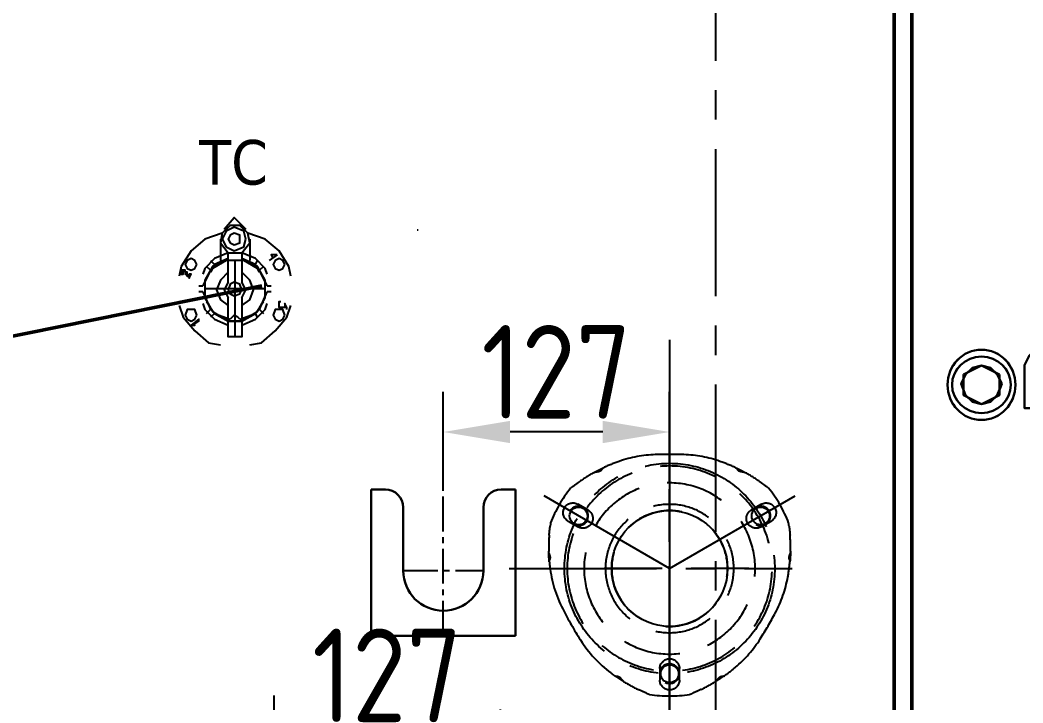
# Model space of a CAD drawing. Header units: millimetres. Extents: x 104637 to 116395, y -154925 to -148478.
# Drawn here: x 107567 to 108129, y -150322 to -149939 of the extents above; entities that cross this region are included whole.
import ezdxf

# ---------------------------------------------------------------- set-up
doc = ezdxf.new("R2010")
doc.units = ezdxf.units.MM
doc.header["$LTSCALE"] = 13
for name, pattern in [('CENTER2', [1.125, 0.75, -0.125, 0.125, -0.125]), ('CENTERX2', [101.6, 63.5, -12.7, 12.7, -12.7]), ('DASHED', [0.75, 0.5, -0.25])]:
    doc.linetypes.add(name, pattern=pattern)
for name, color, linetype in [('1', 4, 'Continuous'), ('2', 3, 'Continuous'), ('2细线层', 4, 'Continuous'), ('4虚线层', 6, 'DASHED'), ('中心线', 1, 'CENTER2'), ('粗实线', 4, 'Continuous')]:
    doc.layers.add(name, color=color, linetype=linetype)
doc.layers.add('1粗实线', color=4, linetype='Continuous', lineweight=50)
doc.layers.add('标注、文本', color=3, linetype='Continuous', lineweight=25)
doc.styles.get("Standard").update_dxf_attribs({"font": 'gbenor.shx', "bigfont": 'gbcbig.shx'})
doc.styles.add('Tahoma$001', font='tahoma.ttf', dxfattribs={"height": 2.159784})
doc.dimstyles.new('1-15', dxfattribs={"dimscale": 20, "dimtxt": 3.5, "dimasz": 2, "dimexe": 1.5, "dimexo": 0.5, "dimgap": 0.5, "dimtad": 1, "dimtoh": 1, "dimdec": 1, "dimdsep": 46, "dimtxsty": 'Standard', "dimcen": 2.5, "dimclrd": 3, "dimclre": 3, "dimclrt": 3, "dimadec": 0, "dimazin": 2, "dimtfac": 1, "dimtdec": 1, "dimtmove": 0, "dimatfit": 2, "dimfxl": 1, "dimarcsym": 0})
doc.dimstyles.new('郁文书', dxfattribs={"dimscale": 15, "dimtxt": 3.5, "dimasz": 2.5, "dimexe": 1.5, "dimexo": 0, "dimgap": 0.5, "dimtad": 1, "dimtoh": 1, "dimtxsty": 'Standard', "dimcen": 2.5, "dimclrd": 3, "dimclre": 3, "dimclrt": 2, "dimadec": 0, "dimazin": 0, "dimtfac": 1, "dimtmove": 0, "dimatfit": 2, "dimfxl": 1, "dimarcsym": 0})

# ---------------------------------------------------------------- blocks, each defined once
blk = doc.blocks.new('A$C712F3155')
at = {"layer": '1', "color": 1, "linetype": 'CENTERX2', "lineweight": -3, "ltscale": 0.1}
for p, q in [((90, 0), (90, 156.99)), ((90, 130.33), (90, 35.46)), ((90, 84.09), (19.54, 124.77)), ((90, 84.09), (160.46, 124.77)), ((0, 84.09), (158.71, 84.09))]:
    blk.add_line(p, q, dxfattribs=at)
blk.add_circle((90, 84.09), 59, dxfattribs=at)
at = {"layer": '2细线层'}
for centre in [(38.9, 113.59), (141.1, 113.59), (90, 25.09)]:
    blk.add_circle(centre, 5, dxfattribs=at)
at = {"layer": '标注、文本'}
for centre in [(38.9, 113.59), (141.1, 113.59), (90, 25.09)]:
    blk.add_arc(centre, 5.5, 242.6715, 150, dxfattribs=at)
at = {"layer": '粗实线'}
blk.add_circle((90, 84.09), 32.5, dxfattribs=at)
blk = doc.blocks.new('0.020')
at = {"layer": '中心线', "ltscale": 2}
for p, q in [((13611.24, 16499.07), (13611.24, 16581.07)), ((13588.74, 16535.57), (13633.74, 16535.57))]:
    blk.add_line(p, q, dxfattribs=at)
at = {"layer": '粗实线', "lineweight": 30}
for p, q in [((13570.74, 16499.07), (13570.74, 16581.07)), ((13570.74, 16581.07), (13578.74, 16581.07)), ((13643.74, 16581.07), (13651.74, 16581.07)), ((13651.74, 16499.07), (13651.74, 16581.07)), ((13588.74, 16535.57), (13588.74, 16571.07)), ((13633.74, 16535.57), (13633.74, 16571.07)), ((13570.74, 16499.07), (13651.74, 16499.07))]:
    blk.add_line(p, q, dxfattribs=at)
for centre, radius, start, end in [((13578.74, 16571.07), 10, 0, 90), ((13643.74, 16571.07), 10, 90, 180), ((13611.24, 16535.57), 22.5, 180, 0)]:
    blk.add_arc(centre, radius, start, end, dxfattribs=at)
blk = doc.blocks.new('*D61')
at = {"layer": '1', "color": 3, "lineweight": -2}
for p, q in [((107804.12, -150202.31), (107804.12, -150147.54)), ((107931.12, -150173.71), (107931.12, -150147.54)), ((107893.62, -150170.04), (107841.62, -150170.04))]:
    blk.add_line(p, q, dxfattribs=at)
at = {"layer": '1', "color": 3, "lineweight": 30}
for points in [[(107841.62, -150163.79), (107841.62, -150176.29), (107804.12, -150170.04)], [(107893.62, -150163.79), (107893.62, -150176.29), (107931.12, -150170.04)]]:
    blk.add_solid(points, dxfattribs=at)
at = {"layer": 'Defpoints', "color": 0, "lineweight": 30}
for p in [(107804.12, -150170.04), (107931.12, -150173.71), (107804.12, -150202.31)]:
    blk.add_point(p, dxfattribs=at)
at = {"layer": '1', "color": 2, "insert": (107867.62, -150136.29), "char_height": 52.5, "attachment_point": 5}
blk.add_mtext('127', dxfattribs=at)
blk = doc.blocks.new('*D62')
at = {"layer": '1', "color": 3, "lineweight": -2}
for p, q in [((107709.12, -150354.31), (107709.12, -150317.81)), ((107836.12, -150325.71), (107836.12, -150362.81)), ((107798.62, -150340.31), (107746.62, -150340.31))]:
    blk.add_line(p, q, dxfattribs=at)
at = {"layer": '1', "color": 3, "lineweight": 30}
for points in [[(107746.62, -150334.06), (107746.62, -150346.56), (107709.12, -150340.31)], [(107798.62, -150334.06), (107798.62, -150346.56), (107836.12, -150340.31)]]:
    blk.add_solid(points, dxfattribs=at)
at = {"layer": 'Defpoints', "color": 0, "lineweight": 30}
for p in [(107836.12, -150325.71), (107709.12, -150340.31), (107709.12, -150354.31)]:
    blk.add_point(p, dxfattribs=at)
at = {"layer": '1', "color": 2, "insert": (107772.62, -150306.56), "char_height": 52.5, "attachment_point": 5}
blk.add_mtext('127', dxfattribs=at)
blk = doc.blocks.new('A$C03F92070')
at = {"layer": '4虚线层', "ltscale": 5}
for p, q in [((67.85, 40.24), (67.85, 116.01)), ((16.36, 107.57), (21.99, 104.32)), ((113.71, 104.32), (119.34, 107.57)), ((16.49, 94.79), (10.86, 98.04)), ((124.84, 98.04), (119.21, 94.79)), ((23.33, 71.49), (112.37, 71.49)), ((62.35, 8.86), (62.35, 15.36)), ((73.35, 15.36), (73.35, 8.86))]:
    blk.add_line(p, q, dxfattribs=at)
for radius in [57.5, 48, 36, 32.5]:
    blk.add_circle((67.85, 71.49), radius, dxfattribs=at)
at = {"layer": '4虚线层', "ltscale": 5, "extrusion": (0, 0, -1)}
for centre, radius, start, end in [((-62.34, 65.41), 70, 71.0219, 87.9453), ((-67.85, -88.03), 223.54, 87.9453, 92.0547), ((-73.35, 65.41), 70, 92.0547, 108.9781), ((-68.85, 46.49), 90, 64.9245, 71.0219), ((-66.85, 46.49), 90, 108.9781, 115.0755), ((-68.85, 46.49), 90, 55.4521, 61.3818), ((-66.85, 46.49), 90, 118.6182, 124.5479), ((-67.85, 71.49), 71.5, 20.9645, 39.0355), ((-68.85, 46.49), 90, 51.0831, 52.2343), ((-66.85, 46.49), 90, 127.7657, 128.9169), ((-67.85, 71.49), 71.5, 140.9645, 159.0355), ((-90, 83.12), 90, 7.7657, 8.9169), ((-45.7, 83.12), 90, 171.0831, 172.2343), ((-90, 83.12), 90, 358.6182, 4.5479), ((-45.7, 83.12), 90, 175.4521, 181.3818), ((-90, 83.12), 90, 349.4672, 355.0755), ((-45.7, 83.12), 90, 184.9245, 186.6023), ((-65.57, 80.82), 70, 186.6023, 207.2178), ((-70.33, 79.46), 70, 331.9245, 349.4672), ((-205.81, 151.73), 223.54, 327.6503, 331.9245), ((70.97, 151.05), 223.54, 207.2178, 212.3568), ((-76.09, 69.57), 70, 310.1708, 327.6503), ((-58.73, 68.87), 70, 212.3568, 233.0262), ((-89, 84.85), 90, 304.9245, 310.1708), ((-46.7, 84.85), 90, 233.0262, 235.0755), ((-89, 84.85), 90, 295.4521, 301.3818), ((-46.7, 84.85), 90, 238.6182, 244.5479), ((-89, 84.85), 90, 291.0831, 292.2343), ((-67.85, 71.49), 71.5, 260.9645, 279.0355), ((-46.7, 84.85), 90, 247.7657, 248.9169)]:
    blk.add_arc(centre, radius, start, end, dxfattribs=at)
at = {"layer": '4虚线层', "ltscale": 5}
for centre, start, end in [((13.61, 102.81), 60, 240), ((122.09, 102.81), 300, 120), ((19.24, 99.56), 240, 60), ((116.46, 99.56), 120, 300), ((67.85, 15.36), 0, 180), ((67.85, 8.86), 180, 0)]:
    blk.add_arc(centre, 5.5, start, end, dxfattribs=at)
for points, knots in [([(30.89, 128.1), (30.89, 128.1), (30.88, 128.1), (30.83, 128.07), (30.76, 128.04), (30.57, 127.95), (30.45, 127.89), (30.18, 127.77), (30.03, 127.69), (29.7, 127.53), (29.52, 127.45), (29.16, 127.27), (28.96, 127.17), (28.58, 126.98), (28.39, 126.89), (27.99, 126.69), (27.8, 126.59), (27.42, 126.39), (27.24, 126.3), (26.87, 126.11), (26.7, 126.02), (26.39, 125.85), (26.24, 125.77), (25.98, 125.63), (25.87, 125.57), (25.69, 125.47), (25.63, 125.44), (25.58, 125.41), (25.57, 125.4), (25.57, 125.4), (25.57, 125.4), (25.57, 125.4)], [0, 0, 0, 0, 0.043819, 0.043819, 0.119878, 0.119878, 0.195937, 0.195937, 0.271996, 0.271996, 0.348055, 0.348055, 0.424114, 0.424114, 0.500173, 0.500173, 0.576231, 0.576231, 0.65229, 0.65229, 0.728349, 0.728349, 0.804408, 0.804408, 0.880467, 0.880467, 0.956526, 0.956526, 0.994556, 0.994556, 1, 1, 1, 1]), ([(30.71, 128.01), (30.65, 127.99), (30.59, 127.94), (30.48, 127.84), (30.42, 127.77), (30.3, 127.62), (30.24, 127.54), (30.11, 127.35), (30.04, 127.25), (29.89, 127.05), (29.81, 126.95), (29.62, 126.74), (29.51, 126.65), (29.29, 126.47), (29.16, 126.4), (28.9, 126.26), (28.77, 126.2), (28.36, 126.06), (28.08, 125.99), (27.53, 125.87), (27.26, 125.83), (26.87, 125.76), (26.75, 125.74), (26.5, 125.7), (26.38, 125.67), (26.05, 125.61), (25.85, 125.56), (25.74, 125.5)], [0, 0, 0, 0, 0.0625, 0.0625, 0.125, 0.125, 0.1875, 0.1875, 0.25, 0.25, 0.3125, 0.3125, 0.375, 0.375, 0.4375, 0.4375, 0.5, 0.5, 0.625, 0.625, 0.75, 0.75, 0.8125, 0.8125, 0.875, 0.875, 1, 1, 1, 1]), ([(110.13, 125.4), (110.13, 125.4), (110.13, 125.4), (110.13, 125.4), (110.12, 125.41), (110.07, 125.44), (110.01, 125.47), (109.83, 125.57), (109.72, 125.63), (109.46, 125.77), (109.31, 125.85), (108.99, 126.02), (108.81, 126.11), (108.45, 126.3), (108.26, 126.4), (107.88, 126.6), (107.68, 126.7), (107.29, 126.9), (107.1, 127), (106.72, 127.18), (106.53, 127.28), (106.16, 127.46), (105.99, 127.54), (105.66, 127.7), (105.51, 127.77), (105.24, 127.9), (105.12, 127.95), (104.94, 128.04), (104.87, 128.07), (104.82, 128.09), (104.81, 128.1), (104.8, 128.1), (104.8, 128.1), (104.8, 128.1)], [0, 0, 0, 0, 0.005743, 0.005743, 0.043766, 0.043766, 0.119813, 0.119813, 0.195859, 0.195859, 0.271906, 0.271906, 0.347952, 0.347952, 0.423999, 0.423999, 0.500046, 0.500046, 0.576092, 0.576092, 0.652139, 0.652139, 0.728185, 0.728185, 0.804232, 0.804232, 0.880279, 0.880279, 0.956325, 0.956325, 0.994349, 0.994349, 1, 1, 1, 1]), ([(109.96, 125.5), (109.9, 125.53), (109.83, 125.55), (109.65, 125.6), (109.54, 125.63), (109.21, 125.7), (108.96, 125.74), (108.44, 125.83), (108.17, 125.87), (107.63, 125.99), (107.34, 126.06), (106.94, 126.2), (106.8, 126.26), (106.54, 126.39), (106.42, 126.47), (106.19, 126.64), (106.08, 126.74), (105.9, 126.94), (105.81, 127.05), (105.66, 127.25), (105.59, 127.35), (105.46, 127.53), (105.39, 127.62), (105.28, 127.77), (105.22, 127.84), (105.11, 127.94), (105.05, 127.99), (104.99, 128.01)], [0, 0, 0, 0, 0.0625, 0.0625, 0.125, 0.125, 0.25, 0.25, 0.375, 0.375, 0.5, 0.5, 0.5625, 0.5625, 0.625, 0.625, 0.6875, 0.6875, 0.75, 0.75, 0.8125, 0.8125, 0.875, 0.875, 0.9375, 0.9375, 1, 1, 1, 1]), ([(14.55, 118.27), (14.52, 118.25), (14.46, 118.2), (14.38, 118.14), (14.3, 118.08), (14.25, 118.04), (14.22, 118.02)], [0, 0, 0, 0, 0.251749, 0.501948, 0.751171, 1, 1, 1, 1]), ([(15.74, 119.15), (15.69, 119.12), (15.59, 119.05), (15.45, 118.94), (15.32, 118.84), (15.18, 118.74), (15.05, 118.65), (14.92, 118.55), (14.8, 118.45), (14.67, 118.36), (14.59, 118.3), (14.55, 118.27)], [0, 0, 0, 0, 0.114473, 0.22719, 0.338528, 0.448878, 0.558641, 0.668227, 0.778044, 0.888502, 1, 1, 1, 1]), ([(17.82, 120.63), (17.81, 120.62), (17.74, 120.57), (17.58, 120.46), (17.28, 120.26), (16.94, 120.02), (16.6, 119.78), (16.29, 119.55), (16.01, 119.35), (15.83, 119.22), (15.74, 119.15)], [0, 0, 0, 0, 0.026865, 0.187364, 0.351072, 0.511786, 0.674931, 0.783277, 0.891149, 1, 1, 1, 1]), ([(119.96, 119.15), (119.92, 119.19), (119.82, 119.25), (119.69, 119.35), (119.55, 119.45), (119.41, 119.55), (119.28, 119.65), (119.06, 119.81), (118.76, 120.02), (118.42, 120.26), (118.12, 120.46), (117.96, 120.57), (117.89, 120.62), (117.88, 120.63)], [0, 0, 0, 0, 0.05466, 0.108896, 0.162888, 0.216817, 0.270864, 0.325211, 0.488741, 0.649833, 0.813717, 0.974388, 1, 1, 1, 1]), ([(121.15, 118.27), (121.11, 118.3), (121.03, 118.36), (120.9, 118.45), (120.78, 118.55), (120.65, 118.65), (120.52, 118.74), (120.38, 118.84), (120.25, 118.94), (120.1, 119.05), (120.01, 119.12), (119.96, 119.15)], [0, 0, 0, 0, 0.111498, 0.221956, 0.331773, 0.441359, 0.551122, 0.661472, 0.77281, 0.885527, 1, 1, 1, 1]), ([(121.48, 118.02), (121.45, 118.04), (121.4, 118.08), (121.32, 118.14), (121.23, 118.2), (121.18, 118.25), (121.15, 118.27)], [0, 0, 0, 0, 0.248829, 0.498052, 0.748251, 1, 1, 1, 1]), ([(13.95, 117.81), (13.92, 117.79), (13.88, 117.76), (13.82, 117.71), (13.77, 117.67), (13.74, 117.65), (13.73, 117.64)], [0, 0, 0, 0, 0.272943, 0.542517, 0.809704, 1, 1, 1, 1]), ([(14.22, 118.02), (14.2, 118), (14.15, 117.96), (14.08, 117.91), (14.01, 117.86), (13.97, 117.82), (13.95, 117.81)], [0, 0, 0, 0, 0.251777, 0.501943, 0.751136, 1, 1, 1, 1]), ([(121.75, 117.81), (121.73, 117.82), (121.69, 117.86), (121.62, 117.91), (121.55, 117.96), (121.5, 118), (121.48, 118.02)], [0, 0, 0, 0, 0.248864, 0.498057, 0.748223, 1, 1, 1, 1]), ([(121.97, 117.64), (121.96, 117.65), (121.93, 117.67), (121.88, 117.71), (121.82, 117.76), (121.78, 117.79), (121.75, 117.81)], [0, 0, 0, 0, 0.190293, 0.457482, 0.727057, 1, 1, 1, 1]), ([(0.52, 92.79), (0.51, 92.73), (0.5, 92.62), (0.48, 92.45), (0.46, 92.28), (0.45, 92.11), (0.43, 91.95), (0.4, 91.68), (0.37, 91.32), (0.33, 90.9), (0.3, 90.54), (0.29, 90.34), (0.28, 90.26), (0.28, 90.25)], [0, 0, 0, 0, 0.05466, 0.108897, 0.162889, 0.216817, 0.270864, 0.325211, 0.488741, 0.649833, 0.813717, 0.974388, 1, 1, 1, 1]), ([(0.69, 94.25), (0.68, 94.21), (0.67, 94.11), (0.65, 93.95), (0.63, 93.8), (0.61, 93.64), (0.59, 93.47), (0.57, 93.31), (0.55, 93.14), (0.53, 92.96), (0.52, 92.85), (0.52, 92.79)], [0, 0, 0, 0, 0.111498, 0.221956, 0.331773, 0.441359, 0.551122, 0.661472, 0.77281, 0.885527, 1, 1, 1, 1]), ([(0.74, 94.67), (0.73, 94.63), (0.73, 94.57), (0.71, 94.47), (0.7, 94.36), (0.69, 94.29), (0.69, 94.25)], [0, 0, 0, 0, 0.248829, 0.498052, 0.748251, 1, 1, 1, 1]), ([(0.82, 95.29), (0.82, 95.27), (0.81, 95.24), (0.81, 95.17), (0.8, 95.1), (0.79, 95.04), (0.78, 95.01)], [0, 0, 0, 0, 0.190297, 0.457484, 0.727058, 1, 1, 1, 1]), ([(134.92, 95.01), (134.91, 95.04), (134.9, 95.1), (134.89, 95.17), (134.89, 95.24), (134.88, 95.27), (134.88, 95.29)], [0, 0, 0, 0, 0.272943, 0.542517, 0.809704, 1, 1, 1, 1]), ([(134.96, 94.67), (134.96, 94.7), (134.95, 94.76), (134.94, 94.85), (134.93, 94.93), (134.92, 94.98), (134.92, 95.01)], [0, 0, 0, 0, 0.251777, 0.501943, 0.751136, 1, 1, 1, 1]), ([(135.01, 94.25), (135.01, 94.29), (135, 94.36), (134.99, 94.47), (134.97, 94.57), (134.96, 94.63), (134.96, 94.67)], [0, 0, 0, 0, 0.251749, 0.501948, 0.751171, 1, 1, 1, 1]), ([(135.18, 92.79), (135.18, 92.85), (135.16, 92.96), (135.15, 93.14), (135.13, 93.31), (135.11, 93.47), (135.09, 93.64), (135.07, 93.8), (135.05, 93.95), (135.03, 94.11), (135.02, 94.21), (135.01, 94.25)], [0, 0, 0, 0, 0.114473, 0.22719, 0.338528, 0.448878, 0.558641, 0.668227, 0.778044, 0.888502, 1, 1, 1, 1]), ([(135.42, 90.25), (135.42, 90.26), (135.41, 90.34), (135.4, 90.54), (135.37, 90.9), (135.33, 91.31), (135.29, 91.73), (135.25, 92.11), (135.22, 92.45), (135.2, 92.67), (135.18, 92.79)], [0, 0, 0, 0, 0.026865, 0.187364, 0.351073, 0.511786, 0.674931, 0.783277, 0.891149, 1, 1, 1, 1]), ([(0.02, 81.15), (0.02, 81.15), (0.02, 81.15), (0.02, 81.15), (0.02, 81.14), (0.02, 81.08), (0.02, 81.01), (0.02, 80.81), (0.03, 80.68), (0.04, 80.38), (0.04, 80.21), (0.05, 79.85), (0.06, 79.65), (0.08, 79.24), (0.09, 79.03), (0.11, 78.6), (0.12, 78.38), (0.14, 77.94), (0.16, 77.72), (0.18, 77.3), (0.2, 77.09), (0.23, 76.68), (0.24, 76.49), (0.27, 76.13), (0.28, 75.96), (0.3, 75.67), (0.32, 75.54), (0.33, 75.33), (0.34, 75.26), (0.34, 75.2), (0.35, 75.19), (0.35, 75.19), (0.35, 75.19), (0.35, 75.19)], [0, 0, 0, 0, 0.005743, 0.005743, 0.043766, 0.043766, 0.119813, 0.119813, 0.195859, 0.195859, 0.271906, 0.271906, 0.347952, 0.347952, 0.423999, 0.423999, 0.500046, 0.500046, 0.576092, 0.576092, 0.652139, 0.652139, 0.728185, 0.728185, 0.804232, 0.804232, 0.880279, 0.880279, 0.956325, 0.956325, 0.994349, 0.994349, 1, 1, 1, 1]), ([(0.02, 80.95), (0.02, 80.89), (0.04, 80.81), (0.08, 80.63), (0.12, 80.53), (0.22, 80.21), (0.31, 79.97), (0.5, 79.47), (0.59, 79.22), (0.76, 78.69), (0.85, 78.41), (0.92, 77.98), (0.94, 77.84), (0.96, 77.55), (0.95, 77.4), (0.91, 77.12), (0.88, 76.97), (0.8, 76.71), (0.75, 76.59), (0.65, 76.35), (0.6, 76.24), (0.51, 76.03), (0.47, 75.94), (0.39, 75.76), (0.37, 75.68), (0.33, 75.53), (0.32, 75.46), (0.33, 75.4)], [0, 0, 0, 0, 0.0625, 0.0625, 0.125, 0.125, 0.25, 0.25, 0.375, 0.375, 0.5, 0.5, 0.5625, 0.5625, 0.625, 0.625, 0.6875, 0.6875, 0.75, 0.75, 0.8125, 0.8125, 0.875, 0.875, 0.9375, 0.9375, 1, 1, 1, 1]), ([(135.37, 75.4), (135.38, 75.46), (135.37, 75.53), (135.33, 75.68), (135.31, 75.76), (135.23, 75.94), (135.19, 76.03), (135.1, 76.24), (135.04, 76.35), (134.95, 76.58), (134.9, 76.71), (134.82, 76.97), (134.79, 77.11), (134.75, 77.4), (134.74, 77.54), (134.76, 77.83), (134.78, 77.98), (134.85, 78.4), (134.93, 78.68), (135.11, 79.21), (135.2, 79.47), (135.34, 79.84), (135.38, 79.96), (135.47, 80.2), (135.51, 80.31), (135.62, 80.63), (135.68, 80.83), (135.68, 80.95)], [0, 0, 0, 0, 0.0625, 0.0625, 0.125, 0.125, 0.1875, 0.1875, 0.25, 0.25, 0.3125, 0.3125, 0.375, 0.375, 0.4375, 0.4375, 0.5, 0.5, 0.625, 0.625, 0.75, 0.75, 0.8125, 0.8125, 0.875, 0.875, 1, 1, 1, 1]), ([(135.35, 75.19), (135.35, 75.19), (135.35, 75.2), (135.36, 75.26), (135.37, 75.34), (135.38, 75.54), (135.4, 75.67), (135.42, 75.97), (135.43, 76.14), (135.46, 76.51), (135.48, 76.7), (135.5, 77.11), (135.52, 77.32), (135.54, 77.75), (135.56, 77.97), (135.58, 78.41), (135.59, 78.62), (135.61, 79.05), (135.62, 79.26), (135.64, 79.67), (135.65, 79.86), (135.66, 80.22), (135.66, 80.39), (135.67, 80.68), (135.67, 80.81), (135.68, 81.01), (135.68, 81.08), (135.68, 81.14), (135.68, 81.15), (135.68, 81.15), (135.68, 81.15), (135.68, 81.15)], [0, 0, 0, 0, 0.043819, 0.043819, 0.119878, 0.119878, 0.195937, 0.195937, 0.271996, 0.271996, 0.348055, 0.348055, 0.424114, 0.424114, 0.500173, 0.500173, 0.576232, 0.576232, 0.65229, 0.65229, 0.728349, 0.728349, 0.804408, 0.804408, 0.880467, 0.880467, 0.956526, 0.956526, 0.994556, 0.994556, 1, 1, 1, 1]), ([(37.3, 11.18), (37.3, 11.18), (37.31, 11.17), (37.36, 11.14), (37.42, 11.09), (37.59, 10.98), (37.7, 10.9), (37.95, 10.73), (38.09, 10.63), (38.39, 10.43), (38.55, 10.32), (38.89, 10.09), (39.07, 9.97), (39.42, 9.73), (39.61, 9.61), (39.98, 9.37), (40.16, 9.26), (40.51, 9.03), (40.69, 8.91), (41.04, 8.69), (41.2, 8.59), (41.51, 8.4), (41.65, 8.31), (41.9, 8.16), (42.01, 8.09), (42.18, 7.99), (42.24, 7.95), (42.29, 7.92), (42.3, 7.91), (42.3, 7.91), (42.3, 7.91), (42.3, 7.91)], [0, 0, 0, 0, 0.043819, 0.043819, 0.119878, 0.119878, 0.195937, 0.195937, 0.271996, 0.271996, 0.348055, 0.348055, 0.424114, 0.424114, 0.500173, 0.500173, 0.576231, 0.576231, 0.65229, 0.65229, 0.728349, 0.728349, 0.804408, 0.804408, 0.880467, 0.880467, 0.956526, 0.956526, 0.994556, 0.994556, 1, 1, 1, 1]), ([(37.47, 11.06), (37.52, 11.02), (37.59, 11), (37.73, 10.95), (37.82, 10.93), (38.01, 10.91), (38.11, 10.9), (38.34, 10.88), (38.46, 10.87), (38.71, 10.83), (38.85, 10.81), (39.11, 10.75), (39.25, 10.71), (39.52, 10.6), (39.64, 10.53), (39.89, 10.37), (40.01, 10.29), (40.34, 10.01), (40.54, 9.8), (40.91, 9.38), (41.09, 9.17), (41.34, 8.87), (41.42, 8.77), (41.58, 8.58), (41.66, 8.48), (41.88, 8.23), (42.02, 8.08), (42.13, 8.02)], [0, 0, 0, 0, 0.0625, 0.0625, 0.125, 0.125, 0.1875, 0.1875, 0.25, 0.25, 0.3125, 0.3125, 0.375, 0.375, 0.4375, 0.4375, 0.5, 0.5, 0.625, 0.625, 0.75, 0.75, 0.8125, 0.8125, 0.875, 0.875, 1, 1, 1, 1]), ([(93.4, 7.91), (93.4, 7.91), (93.4, 7.91), (93.4, 7.91), (93.41, 7.92), (93.46, 7.95), (93.52, 7.99), (93.69, 8.09), (93.8, 8.16), (94.06, 8.32), (94.2, 8.4), (94.51, 8.6), (94.68, 8.7), (95.02, 8.92), (95.2, 9.04), (95.56, 9.27), (95.75, 9.39), (96.12, 9.63), (96.3, 9.75), (96.65, 9.98), (96.83, 10.1), (97.16, 10.33), (97.32, 10.43), (97.62, 10.64), (97.76, 10.73), (98.01, 10.9), (98.11, 10.98), (98.28, 11.1), (98.34, 11.14), (98.39, 11.17), (98.4, 11.18), (98.4, 11.18), (98.4, 11.18), (98.4, 11.18)], [0, 0, 0, 0, 0.005743, 0.005743, 0.043766, 0.043766, 0.119813, 0.119813, 0.195859, 0.195859, 0.271906, 0.271906, 0.347952, 0.347952, 0.423999, 0.423999, 0.500046, 0.500046, 0.576092, 0.576092, 0.652139, 0.652139, 0.728185, 0.728185, 0.804232, 0.804232, 0.880279, 0.880279, 0.956325, 0.956325, 0.994349, 0.994349, 1, 1, 1, 1]), ([(93.57, 8.02), (93.62, 8.05), (93.68, 8.1), (93.82, 8.23), (93.89, 8.31), (94.11, 8.56), (94.27, 8.76), (94.61, 9.17), (94.79, 9.38), (95.16, 9.79), (95.36, 10), (95.69, 10.28), (95.8, 10.37), (96.05, 10.53), (96.18, 10.6), (96.44, 10.71), (96.58, 10.75), (96.85, 10.81), (96.98, 10.83), (97.24, 10.87), (97.36, 10.88), (97.58, 10.9), (97.69, 10.91), (97.88, 10.93), (97.96, 10.95), (98.11, 11), (98.18, 11.02), (98.23, 11.06)], [0, 0, 0, 0, 0.0625, 0.0625, 0.125, 0.125, 0.25, 0.25, 0.375, 0.375, 0.5, 0.5, 0.5625, 0.5625, 0.625, 0.625, 0.6875, 0.6875, 0.75, 0.75, 0.8125, 0.8125, 0.875, 0.875, 0.9375, 0.9375, 1, 1, 1, 1]), ([(50.31, 3.59), (50.32, 3.59), (50.4, 3.55), (50.57, 3.46), (50.9, 3.31), (51.28, 3.14), (51.66, 2.96), (52.01, 2.8), (52.32, 2.67), (52.52, 2.57), (52.63, 2.53)], [0, 0, 0, 0, 0.026866, 0.187364, 0.351073, 0.511786, 0.674931, 0.783277, 0.891149, 1, 1, 1, 1]), ([(52.63, 2.53), (52.68, 2.5), (52.79, 2.46), (52.95, 2.39), (53.11, 2.32), (53.26, 2.25), (53.41, 2.19), (53.56, 2.12), (53.7, 2.06), (53.85, 2), (53.94, 1.96), (53.98, 1.94)], [0, 0, 0, 0, 0.114473, 0.22719, 0.338528, 0.448878, 0.558641, 0.668227, 0.778044, 0.888502, 1, 1, 1, 1]), ([(53.98, 1.94), (54.02, 1.93), (54.09, 1.9), (54.18, 1.86), (54.28, 1.82), (54.34, 1.79), (54.37, 1.78)], [0, 0, 0, 0, 0.251749, 0.501948, 0.751171, 1, 1, 1, 1]), ([(54.37, 1.78), (54.4, 1.77), (54.45, 1.74), (54.54, 1.71), (54.61, 1.68), (54.66, 1.66), (54.69, 1.65)], [0, 0, 0, 0, 0.251777, 0.501943, 0.751136, 1, 1, 1, 1]), ([(54.69, 1.65), (54.71, 1.64), (54.77, 1.61), (54.84, 1.58), (54.9, 1.56), (54.93, 1.55), (54.94, 1.54)], [0, 0, 0, 0, 0.272943, 0.542518, 0.809705, 1, 1, 1, 1]), ([(80.76, 1.54), (80.77, 1.55), (80.8, 1.56), (80.86, 1.58), (80.93, 1.61), (80.99, 1.64), (81.01, 1.65)], [0, 0, 0, 0, 0.190295, 0.457482, 0.727057, 1, 1, 1, 1]), ([(81.01, 1.65), (81.04, 1.66), (81.08, 1.68), (81.16, 1.71), (81.25, 1.74), (81.3, 1.77), (81.33, 1.78)], [0, 0, 0, 0, 0.248864, 0.498057, 0.748223, 1, 1, 1, 1]), ([(81.33, 1.78), (81.36, 1.79), (81.42, 1.82), (81.52, 1.86), (81.61, 1.9), (81.68, 1.93), (81.72, 1.94)], [0, 0, 0, 0, 0.248829, 0.498052, 0.748251, 1, 1, 1, 1]), ([(81.72, 1.94), (81.76, 1.96), (81.85, 2), (82, 2.06), (82.14, 2.12), (82.29, 2.19), (82.44, 2.25), (82.59, 2.32), (82.75, 2.39), (82.91, 2.46), (83.02, 2.5), (83.07, 2.53)], [0, 0, 0, 0, 0.111498, 0.221956, 0.331773, 0.441359, 0.551122, 0.661472, 0.77281, 0.885527, 1, 1, 1, 1]), ([(83.07, 2.53), (83.12, 2.55), (83.23, 2.6), (83.38, 2.67), (83.54, 2.73), (83.69, 2.8), (83.84, 2.87), (84.09, 2.98), (84.42, 3.14), (84.8, 3.31), (85.13, 3.46), (85.3, 3.55), (85.38, 3.58), (85.39, 3.59)], [0, 0, 0, 0, 0.05466, 0.108897, 0.162889, 0.216817, 0.270864, 0.325211, 0.488741, 0.649834, 0.813718, 0.974389, 1, 1, 1, 1])]:
    blk.add_open_spline(points, degree=3, knots=knots, dxfattribs=at)
blk.add_open_spline([(0.82, 95.28), (0.81, 95.2), (0.82, 95.09), (0.84, 94.95)], degree=3, dxfattribs=at)
blk = doc.blocks.new('*D49')
at = {"layer": '1', "color": 3, "lineweight": -2}
for p, q in [((108067.11, -150302.69), (108067.11, -150526.78)), ((108206.11, -150385.61), (108206.11, -150526.78)), ((108104.61, -150504.28), (108168.61, -150504.28))]:
    blk.add_line(p, q, dxfattribs=at)
at = {"layer": '1', "color": 3, "lineweight": 30}
for points in [[(108104.61, -150498.03), (108104.61, -150510.53), (108067.11, -150504.28)], [(108168.61, -150498.03), (108168.61, -150510.53), (108206.11, -150504.28)]]:
    blk.add_solid(points, dxfattribs=at)
at = {"layer": 'Defpoints', "color": 0, "lineweight": 30}
for p in [(108067.11, -150302.69), (108206.11, -150385.61), (108206.11, -150504.28)]:
    blk.add_point(p, dxfattribs=at)
at = {"layer": '1', "color": 2, "insert": (108136.61, -150470.53), "char_height": 52.5, "attachment_point": 5}
blk.add_mtext('139', dxfattribs=at)
blk = doc.blocks.new('A$C3970166B')
at = {"layer": '标注、文本', "color": 4, "lineweight": 30}
for points in [[(20.32, 13.55), (18.63, 16.93), (16.09, 19.47), (12.7, 20.32), (9.31, 19.47), (6.77, 16.93), (5.08, 13.55), (6.77, 9.31), (9.31, 6.77), (12.7, 5.93), (16.09, 6.77), (18.63, 9.31)], [(19.47, 16.93), (12.7, 20.32), (5.93, 16.93), (5.93, 9.31), (12.7, 5.93), (19.47, 9.31)]]:
    blk.add_lwpolyline(points, close=True, dxfattribs=at)
for major_axis, ratio in [((0, 13.12), 0.967742), ((-11.01, 0), 0.961538)]:
    blk.add_ellipse((12.7, 13.12), major_axis=major_axis, ratio=ratio, start_param=0, end_param=6.283185, dxfattribs=at)
blk = doc.blocks.new('A$C33D96195')
at = {"layer": '标注、文本', "color": 4, "lineweight": 30}
for points in [[(54.61, 171.45), (49.53, 170.18), (45.72, 166.37), (43.18, 161.29)], [(54.61, 171.45), (66.04, 171.45)], [(76.2, 161.29), (74.93, 166.37), (71.12, 170.18), (66.04, 171.45)], [(67.31, 6.35), (67.31, 161.29), (64.77, 165.1), (59.69, 167.64), (55.88, 165.1), (53.34, 161.29), (55.88, 156.21), (59.69, 153.67), (64.77, 156.21), (67.31, 161.29)], [(53.34, 137.16), (43.18, 137.16), (43.18, 161.29)], [(53.34, 161.29), (53.34, 6.35)], [(76.2, 161.29), (76.2, 137.16), (66.04, 137.16), (76.2, 137.16), (76.2, 134.62), (66.04, 134.62)], [(53.34, 6.35), (55.88, 2.54), (59.69, 0), (64.77, 2.54), (67.31, 6.35)]]:
    blk.add_lwpolyline(points, dxfattribs=at)
for points in [[(30.48, 150.83), (27.94, 155.91), (24.13, 159.72), (19.05, 160.99), (13.97, 159.72), (10.16, 155.91), (7.62, 150.83), (10.16, 144.48), (13.97, 140.67), (19.05, 139.4), (24.13, 140.67), (27.94, 144.48)], [(29.21, 155.91), (19.05, 160.99), (8.89, 155.91), (8.89, 144.48), (19.05, 139.4), (29.21, 144.48)], [(67.31, 115.57), (66.04, 120.65), (59.69, 123.19), (54.61, 120.65), (52.07, 115.57), (54.61, 109.22), (59.69, 107.95), (66.04, 109.22)], [(66.04, 115.57), (63.5, 119.38), (59.69, 120.65), (55.88, 119.38), (54.61, 115.57), (55.88, 111.76), (59.69, 109.22), (63.5, 111.76)]]:
    blk.add_lwpolyline(points, close=True, dxfattribs=at)
for major_axis, ratio in [((0, 19.69), 0.967742), ((-16.51, 0), 0.961538)]:
    blk.add_ellipse((19.05, 150.2), major_axis=major_axis, ratio=ratio, start_param=0, end_param=6.283185, dxfattribs=at)
at = {"layer": '标注、文本', "xscale": 1.5, "yscale": 1.5, "zscale": 1.5}
blk.add_blockref('A$C3970166B', (0, 130.51), dxfattribs=at)
blk = doc.blocks.new('*D93')
at = {"layer": '1', "color": 3, "lineweight": -2}
for p, q in [((107931.11, -150180.71), (107931.11, -150616.73)), ((107836.12, -150332.71), (107836.12, -150616.73)), ((107873.62, -150594.23), (107893.61, -150594.23))]:
    blk.add_line(p, q, dxfattribs=at)
at = {"layer": '1', "color": 3}
for points in [[(107873.62, -150587.98), (107873.62, -150600.48), (107836.12, -150594.23)], [(107893.61, -150587.98), (107893.61, -150600.48), (107931.11, -150594.23)]]:
    blk.add_solid(points, dxfattribs=at)
at = {"layer": 'Defpoints', "color": 0}
for p in [(107931.11, -150180.71), (107836.12, -150332.71), (107931.11, -150594.23)]:
    blk.add_point(p, dxfattribs=at)
at = {"layer": 'Defpoints', "color": 0, "lineweight": 30}
for p in [(116363.01, -153404.67), (116359.92, -153407.95)]:
    blk.add_point(p, dxfattribs=at)
at = {"layer": '标注、文本', "color": 3, "lineweight": -2}
for p, q in [((116364.38, -153403.22), (116375.5, -153391.43)), ((116375.5, -153391.43), (116384.38, -153391.43)), ((116359.92, -153407.95), (116363.01, -153404.67)), ((116358.55, -153409.4), (116357.18, -153410.86))]:
    blk.add_line(p, q, dxfattribs=at)
at = {"layer": '标注、文本', "color": 3, "lineweight": 30}
for points in [[(116364.14, -153402.99), (116364.63, -153403.45), (116363.01, -153404.67)], [(116358.31, -153409.17), (116358.79, -153409.63), (116359.92, -153407.95)]]:
    blk.add_solid(points, dxfattribs=at)
at = {"layer": '1', "color": 2, "insert": (107883.62, -150560.48), "char_height": 52.5, "attachment_point": 5}
blk.add_mtext('95', dxfattribs=at)
at = {"layer": '标注、文本', "color": 3, "insert": (116380.44, -153389.23), "char_height": 2.4, "attachment_point": 5}
blk.add_mtext('4-∅4.5', dxfattribs=at)
blk = doc.blocks.new('*D95')
at = {"layer": '1', "color": 3, "lineweight": -2}
for p, q in [((110866.05, -149750.52), (111125.96, -149750.52)), ((111103.46, -150318.02), (111103.46, -149788.02)), ((110866.05, -150355.52), (111125.96, -150355.52)), ((104731.75, -150790.42), (104731.75, -151074.44)), ((104636.75, -150961.95), (104636.75, -151074.44)), ((104674.25, -151051.94), (104694.25, -151051.94))]:
    blk.add_line(p, q, dxfattribs=at)
at = {"layer": '1', "color": 3, "lineweight": 30}
for points in [[(111097.21, -149788.02), (111109.71, -149788.02), (111103.46, -149750.52)], [(111097.21, -150318.02), (111109.71, -150318.02), (111103.46, -150355.52)], [(104674.25, -151045.69), (104674.25, -151058.19), (104636.75, -151051.94)], [(104694.25, -151045.69), (104694.25, -151058.19), (104731.75, -151051.94)]]:
    blk.add_solid(points, dxfattribs=at)
at = {"layer": 'Defpoints', "color": 0, "lineweight": 30}
for p in [(110866.05, -149750.52), (111103.46, -149750.52), (110866.05, -150355.52), (104731.75, -150790.42), (104636.75, -150961.95), (104731.75, -151051.94)]:
    blk.add_point(p, dxfattribs=at)
at = {"layer": '1', "color": 2, "insert": (111069.71, -150053.02), "char_height": 52.5, "attachment_point": 5, "rotation": 90}
blk.add_mtext('605', dxfattribs=at)
at = {"layer": '1', "color": 2, "insert": (104684.25, -151018.19), "char_height": 52.5, "attachment_point": 5}
blk.add_mtext('95', dxfattribs=at)
blk = doc.blocks.new('A$C69525F90')
at = {"layer": '粗实线'}
h = blk.add_hatch(color=256, dxfattribs=at)
h.dxf.hatch_style = 2
h.paths.add_polyline_path([(2.19, 41.7), (1.1, 41.7), (2.19, 41.7), (3.29, 40.6), (3.29, 39.5), (4.39, 39.5), (4.39, 38.4), (5.49, 38.4), (5.49, 37.31), (6.58, 39.5), (5.49, 39.5), (4.39, 38.4), (4.39, 39.5), (4.39, 40.6), (3.29, 40.6), (3.29, 41.7)])
h = blk.add_hatch(color=256, dxfattribs=at)
h.dxf.hatch_style = 2
h.paths.add_polyline_path([(1.1, 41.7), (1.1, 40.6), (1.1, 39.5), (2.19, 39.5), (2.19, 40.6), (1.1, 40.6), (1.1, 41.7), (2.19, 41.7)])
h = blk.add_hatch(color=256, dxfattribs=at)
h.dxf.hatch_style = 2
h.paths.add_polyline_path([(6.58, 10.97), (7.68, 10.97), (10.97, 13.17), (10.97, 14.26)])
at = {"layer": '1', "color": 1, "linetype": 'CENTERX2', "lineweight": -3, "ltscale": 0.1}
for p, q in [((31.27, 4.39), (31.27, 47.18)), ((48.28, 31.27), (14.26, 31.27))]:
    blk.add_line(p, q, dxfattribs=at)
at = {"layer": '粗实线'}
for points in [[(25.24, 64.74), (30.72, 71.32), (37.31, 64.74)], [(24.14, 62.54), (14.26, 59.25), (6.58, 52.67), (1.1, 43.89), (0, 38.4)], [(35.11, 51.57), (39.5, 57.06), (38.4, 62.54), (34.02, 66.93), (28.53, 66.93), (24.14, 62.54), (23.04, 57.06), (27.43, 51.57)], [(62.54, 38.4), (61.45, 43.89), (55.96, 52.67), (48.28, 59.25), (38.4, 62.54)], [(23.04, 59.25), (23.04, 47.18)], [(39.5, 59.25), (39.5, 47.18)], [(27.43, 51.57), (19.75, 48.28), (14.26, 42.79), (13.17, 39.5)], [(27.43, 35.11), (27.43, 51.57), (35.11, 51.57), (35.11, 35.11)], [(49.38, 39.5), (48.28, 42.79), (42.79, 48.28), (35.11, 51.57)], [(27.43, 48.28), (18.65, 43.89), (14.26, 36.21), (14.26, 26.33), (18.65, 18.65), (27.43, 13.17), (35.11, 13.17), (35.11, 4.39), (27.43, 4.39), (27.43, 13.17)], [(44.99, 40.6), (43.89, 42.79), (36.21, 47.18), (26.33, 47.18), (18.65, 42.79), (17.56, 40.6)], [(35.11, 13.17), (43.89, 18.65), (48.28, 26.33), (48.28, 36.21), (43.89, 43.89), (35.11, 48.28)], [(54.86, 50.47), (50.47, 47.18)], [(54.86, 50.47), (51.57, 50.47), (52.67, 48.28)], [(27.43, 40.6), (23.04, 36.21), (20.85, 30.72), (23.04, 25.24), (27.43, 21.95)], [(35.11, 21.95), (39.5, 25.24), (41.7, 30.72), (39.5, 36.21), (35.11, 40.6)], [(27.43, 35.11), (25.24, 30.72), (27.43, 26.33)], [(35.11, 26.33), (37.31, 30.72), (35.11, 35.11)], [(13.17, 23.04), (14.26, 19.75), (19.75, 14.26), (27.43, 10.97)], [(15.36, 24.14), (19.75, 17.56), (28.53, 14.26)], [(35.11, 26.33), (35.11, 13.17), (27.43, 13.17), (27.43, 26.33)], [(34.02, 14.26), (42.79, 17.56), (47.18, 24.14)], [(35.11, 10.97), (42.79, 14.26), (48.28, 19.75), (49.38, 23.04)], [(60.35, 19.75), (60.35, 20.85), (59.25, 23.04), (59.25, 21.95), (59.25, 20.85), (58.16, 20.85), (57.06, 20.85), (55.96, 20.85), (55.96, 21.95), (55.96, 23.04), (55.96, 24.14), (57.06, 24.14)], [(0, 21.95), (2.19, 15.36), (8.78, 7.68), (16.46, 1.1), (23.04, 0)], [(39.5, 0), (46.09, 1.1), (53.77, 7.68), (60.35, 15.36), (62.54, 21.95)], [(34.02, 14.26), (32.92, 15.36), (30.72, 16.46), (29.63, 15.36), (28.53, 14.26)], [(34.02, 14.26), (32.92, 15.36), (30.72, 16.46), (29.63, 15.36), (28.53, 14.26)]]:
    blk.add_lwpolyline(points, dxfattribs=at)
for points in [[(37.31, 59.25), (36.21, 63.64), (30.72, 65.84), (26.33, 63.64), (24.14, 59.25), (26.33, 54.86), (30.72, 52.67), (36.21, 54.86)], [(34.02, 59.25), (34.02, 61.45), (30.72, 62.54), (28.53, 61.45), (27.43, 59.25), (28.53, 57.06), (30.72, 55.96), (34.02, 57.06)], [(9.88, 44.99), (8.78, 47.18), (6.58, 48.28), (4.39, 47.18), (3.29, 44.99), (4.39, 42.79), (6.58, 41.7), (8.78, 42.79)], [(59.25, 44.99), (58.16, 47.18), (55.96, 48.28), (53.77, 47.18), (52.67, 44.99), (53.77, 42.79), (55.96, 41.7), (58.16, 42.79)], [(2.19, 41.7), (1.1, 41.7), (2.19, 41.7), (3.29, 40.6), (3.29, 39.5), (4.39, 39.5), (4.39, 38.4), (5.49, 38.4), (5.49, 37.31), (6.58, 39.5), (5.49, 39.5), (4.39, 38.4), (4.39, 39.5), (4.39, 40.6), (3.29, 40.6), (3.29, 41.7)], [(1.1, 41.7), (1.1, 40.6), (1.1, 39.5), (2.19, 39.5), (2.19, 40.6), (1.1, 40.6), (1.1, 41.7), (2.19, 41.7)], [(35.11, 30.72), (34.02, 34.02), (30.72, 35.11), (28.53, 34.02), (27.43, 30.72), (28.53, 28.53), (30.72, 27.43), (34.02, 28.53)], [(9.88, 16.46), (8.78, 19.75), (6.58, 19.75), (4.39, 19.75), (3.29, 16.46), (4.39, 14.26), (6.58, 13.17), (8.78, 14.26)], [(59.25, 16.46), (58.16, 19.75), (55.96, 19.75), (53.77, 19.75), (52.67, 16.46), (53.77, 14.26), (55.96, 13.17), (58.16, 14.26)], [(6.58, 10.97), (7.68, 10.97), (10.97, 13.17), (10.97, 14.26)], [(7.68, 10.97), (8.78, 10.97)]]:
    blk.add_lwpolyline(points, close=True, dxfattribs=at)
for points in [[(17.56, 47.18), (17.56, 47.18), (19.75, 44.99), (19.75, 44.99)], [(27.43, 48.28), (27.43, 48.28), (19.75, 44.99), (19.75, 44.99)], [(42.79, 44.99), (42.79, 44.99), (35.11, 48.28), (35.11, 48.28)], [(42.79, 44.99), (42.79, 44.99), (43.89, 47.18), (43.89, 47.18)], [(17.56, 41.7), (17.56, 41.7), (13.17, 32.92), (13.17, 32.92)], [(17.56, 41.7), (17.56, 41.7), (15.36, 43.89), (15.36, 43.89)], [(47.18, 43.89), (47.18, 43.89), (44.99, 41.7), (44.99, 41.7)], [(49.38, 32.92), (49.38, 32.92), (44.99, 41.7), (44.99, 41.7)], [(10.97, 32.92), (10.97, 32.92), (13.17, 32.92), (13.17, 32.92)], [(13.17, 29.63), (13.17, 29.63), (10.97, 29.63), (10.97, 29.63)], [(13.17, 29.63), (13.17, 29.63), (17.56, 19.75), (17.56, 19.75)], [(44.99, 19.75), (44.99, 19.75), (49.38, 29.63), (49.38, 29.63)], [(49.38, 32.92), (49.38, 32.92), (51.57, 32.92), (51.57, 32.92)], [(51.57, 29.63), (51.57, 29.63), (49.38, 29.63), (49.38, 29.63)], [(15.36, 17.56), (15.36, 17.56), (17.56, 19.75), (17.56, 19.75)], [(19.75, 17.56), (19.75, 17.56), (17.56, 15.36), (17.56, 15.36)], [(19.75, 17.56), (19.75, 17.56), (27.43, 13.17), (27.43, 13.17)], [(35.11, 13.17), (35.11, 13.17), (42.79, 17.56), (42.79, 17.56)], [(43.89, 15.36), (43.89, 15.36), (42.79, 17.56), (42.79, 17.56)], [(44.99, 19.75), (44.99, 19.75), (47.18, 17.56), (47.18, 17.56)]]:
    blk.add_open_spline(points, degree=3, dxfattribs=at)

msp = doc.modelspace()

# ---------------------------------------------------------------- linework, layer by layer
at = {"layer": '1', "color": 1, "linetype": 'CENTERX2', "lineweight": -3, "ltscale": 0.1}
for p, q in [((107957.11, -151018.442), (107957.11, -149366.614)), ((107789.394, -150056.663), (107790.071, -150056.663))]:
    msp.add_line(p, q, dxfattribs=at)
at = {"layer": '2'}
msp.add_line((107931.11, -150118.343), (107931.11, -150374.885), dxfattribs=at)
at = {"layer": '粗实线', "lineweight": 50}
for p, q in [((108057.11, -149416.614), (108057.11, -150876.614)), ((108067.11, -149416.614), (108067.11, -150876.614)), ((107702.338, -150088.143), (106837.331, -150261.638))]:
    msp.add_line(p, q, dxfattribs=at)

# ---------------------------------------------------------------- block references
at = {"layer": '1粗实线', "color": 3, "linetype": 'ByBlock'}
msp.add_blockref('A$C69525F90', (107655.965, -150121.062), dxfattribs=at)
at = {"layer": '标注、文本'}
for name, p in [('A$C33D96195', (108087.062, -150293.778)), ('A$C712F3155', (107841.11, -150330.706)), ('0.020', (94192.883, -166783.38))]:
    msp.add_blockref(name, p, dxfattribs=at)
at = {"layer": '标注、文本', "xscale": -1}
msp.add_blockref('A$C03F92070', (107998.96, -150318.103), dxfattribs=at)

# ---------------------------------------------------------------- texts
at = {"layer": '标注、文本', "insert": (107667.061, -150031.742), "char_height": 25, "width": 173.00446, "attachment_point": 7, "style": 'Tahoma$001'}
msp.add_mtext('TC', dxfattribs=at)

# ---------------------------------------------------------------- dimensions: what is measured, and where the dimension line sits
at = {"layer": '1'}
dim = msp.add_linear_dim(base=(111103.464, -149750.517), p1=(110866.046, -150355.517), p2=(110866.046, -149750.517), angle=90, dimstyle='郁文书', override={"dimarcsym": 1}, dxfattribs=at)
dim.commit()
dim.dimension.update_dxf_attribs({"geometry": '*D95', "text_midpoint": (111069.714, -150053.017)})
for base, p1, p2, picture, middle in [((107804.121, -150170.039), (107931.121, -150173.713), (107804.121, -150202.311), '*D61', (107867.621, -150136.289)), ((107709.121, -150340.31), (107836.121, -150325.713), (107709.121, -150354.311), '*D62', (107772.621, -150306.56))]:
    dim = msp.add_linear_dim(base=base, p1=p1, p2=p2, dimstyle='郁文书', override={"dimdec": 0, "dimarcsym": 1}, dxfattribs=at)
    dim.commit()
    dim.dimension.update_dxf_attribs({"geometry": picture, "text_midpoint": middle})
dim = msp.add_linear_dim(base=(108206.11, -150504.278), p1=(108067.11, -150302.689), p2=(108206.11, -150385.614), dimstyle='郁文书', override={"dimdec": 0, "dimarcsym": 1}, dxfattribs=at)
dim.commit()
dim.dimension.update_dxf_attribs({"geometry": '*D49', "text_midpoint": (108136.61, -150504.278), "dimtype": 160})
at = {"layer": '标注、文本'}
dim = msp.add_diameter_dim_2p(p1=(116359.924, -153407.948), p2=(116363.011, -153404.674), text='4-<>', dimstyle='1-15', override={"dimtxt": 0.12, "dimasz": 0.1, "dimgap": 0.05}, dxfattribs=at)
dim.commit()
dim.dimension.update_dxf_attribs({"geometry": '*D93', "text_midpoint": (116380.443, -153391.427), "dimtype": 163})

doc.saveas('drawing.dxf')
